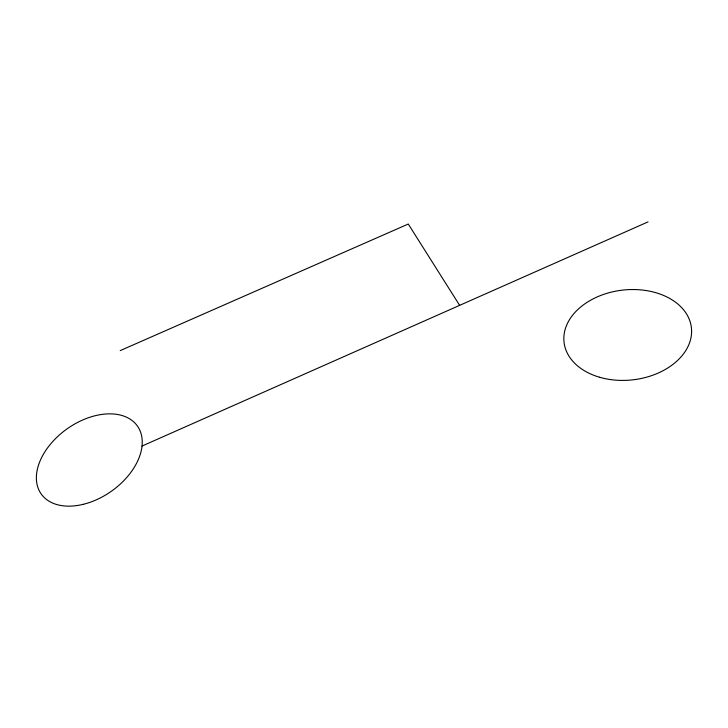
<?xml version="1.0" encoding="UTF-8"?>
<svg xmlns="http://www.w3.org/2000/svg" width="728" height="728" viewBox="0 0 728 728"><rect width="100%" height="100%" fill="white"/><g stroke="black" fill="none" stroke-linecap="round" stroke-linejoin="round"><path stroke-width="1.09" d="M142.015 446.055L648.047 221.885M120.229 350.605L408.272 224.033L459.632 305.351M599.617 377.259A64.091 45.154 -6.5 0 0 691.454 328.246A64.091 45.154 -6.5 0 0 592.091 299.408A64.091 45.154 -6.5 0 0 599.617 377.259M83.229 504.331A58.886 38.256 -35.2 0 0 137.874 426.708A58.886 38.256 -35.2 0 0 46.81 448.939A58.886 38.256 -35.2 0 0 83.229 504.331"/></g></svg>
